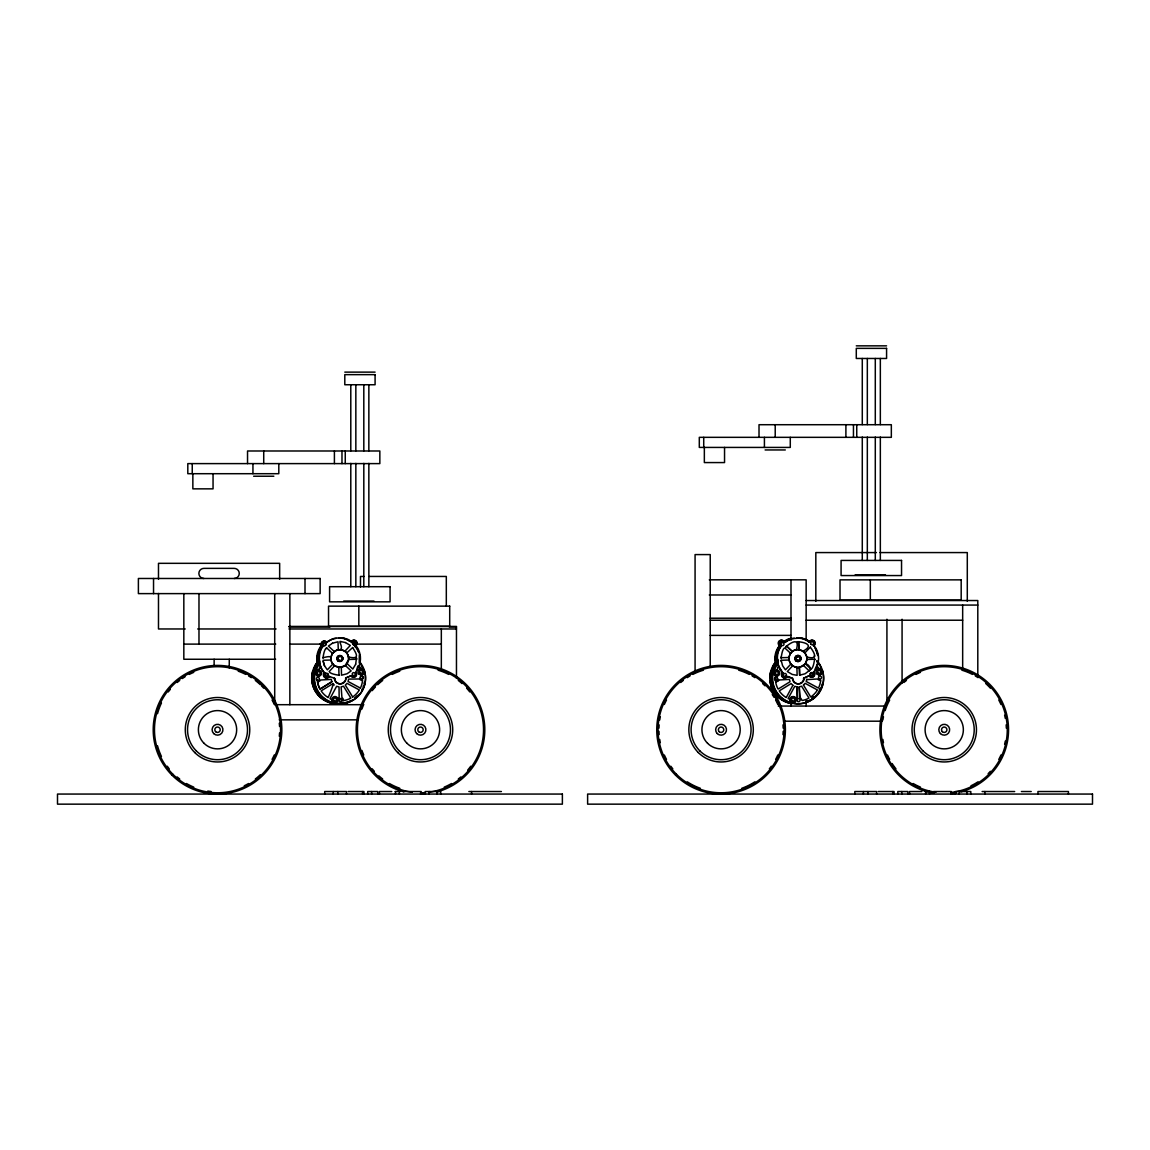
<?xml version="1.0" encoding="UTF-8"?>
<svg xmlns="http://www.w3.org/2000/svg" width="1150" height="1150" viewBox="0 0 1150 1150"><rect width="100%" height="100%" fill="white"/><g stroke="black" fill="none" stroke-linecap="round" stroke-linejoin="round"><path stroke-width="1.5" d="M359.605 655.529L359.548 662.271L364.435 670.838A25.501 25.487 -90 0 1 340.716 703.656A25.501 25.487 -90 0 1 315.158 672.304L319.355 663.478M360.367 688.074L348.062 681.476L348.637 679.104L359.548 678.974A2.774 2.774 0 0 0 361.934 680.283L362.494 681.001A22.713 22.713 -90 0 1 360.396 688.088L360.324 688.074M806.783 679.621L817.65 678.974A2.774 2.774 0 0 0 820.051 680.283L820.611 681.001A22.713 22.713 -90 0 1 818.455 688.088L806.179 681.476L806.797 679.104M341.306 667.259L341.536 675.194L347.027 673.771L351.138 670.924L345.302 665.447L348.637 659.381L347.875 654.839L345.891 652.007L341.794 649.822L337.18 649.951L332.522 653.272L330.884 657.584M362.451 681.001L362.523 680.196M820.554 681.001L820.64 680.196M337.381 701.299L337.899 699.042M343.332 700.637L343.39 700.034A2.774 2.774 0 0 0 341.938 697.676L341.119 686.881L343.505 686.205L350.851 698.079L350.089 698.481M359.447 663.248L359.433 654.422M359.562 663.248L359.662 662.271M795.958 700.206L795.973 699.042A3.033 3.033 0 0 0 790.007 699.258L788.109 698.611L794.765 686.32L797.137 686.909L797.223 697.762A2.774 2.774 0 0 0 796.03 699.488L795.498 701.299A3.033 3.033 0 0 1 790.036 700.048L790.021 699.401M817.564 663.248C819.375 660.057 821.632 672.117 822.538 670.838M355.666 664.168L356.5 657.987L356.601 659.252M814.717 659.856C814.804 654.911 814.143 668.524 810.908 669.056C804.712 656.765 802.326 671.902 793.644 666.339C789.303 663.967 787.736 658.548 790.021 654.264C795.024 643.871 811.627 652.855 805.704 662.716M315.574 672.836L315.819 672.06M773.691 672.836L773.936 672.06M337.841 700.206L337.913 699.488A2.774 2.774 0 0 1 339.164 697.762L339.02 686.909L336.605 686.32L330.007 698.582L331.933 700.048M318.794 670.119L319.398 668.653M313.274 671.356L315.546 664.772L317.688 662.271L317.63 655.529M771.492 670.996L773.663 664.772L775.689 662.271M320.059 689.066L319.614 688.347A22.77 22.77 -90 0 1 317.501 681.562L317.457 681.562A2.774 2.774 0 0 0 320.519 680.024L331.257 679.377L331.933 681.72L320.059 689.066L331.89 681.72M778.593 680.024L789.36 679.377L790.05 681.72L778.162 689.066L777.716 688.347A22.713 22.713 -90 0 1 775.574 681.562A2.774 2.774 0 0 0 778.593 680.024A2.774 2.774 0 0 1 775.617 681.562M317.817 654.422L320.074 648.183M775.934 654.422L778.191 648.183M327.98 675.654A1.509 1.509 0 0 0 326.614 673.426A1.509 1.509 0 0 0 325.507 675.726A1.509 1.509 0 0 0 328.138 675.654A1.509 1.509 0 0 0 326.758 673.426A1.509 1.509 0 0 0 325.364 675.726A1.509 1.509 0 0 0 327.98 675.654L328.124 675.28M360.266 667.992C360.812 669.645 358.211 661.077 357.003 669.113M786.097 675.654L786.255 675.654A1.509 1.509 0 0 1 783.624 675.726A1.509 1.509 0 0 1 784.875 673.426A1.509 1.509 0 0 1 786.255 675.654M817.679 663.248L815.12 669.113M776.868 670.019L778.651 666.511C775.617 660.244 776.408 652.223 780.634 646.688A3.004 3.004 0 0 1 779.93 642.131A3.004 3.004 0 0 1 784.444 642.16M319.341 668.653L320.548 666.511L319.456 663.478M355.709 664.168L352.806 669.056L347.056 663.607M792.896 685.271L786.241 697.561L785.522 697.144A22.713 22.713 -90 0 1 779.226 690.906L791.128 683.574L792.853 685.271M778.119 667.316L778.651 666.511M355.566 640.895A3.004 3.004 0 0 0 351.339 641.341L351.799 641.341A3.004 3.004 0 0 1 356.327 641.168A3.004 3.004 0 0 1 355.896 645.668L355.436 645.668A3.004 3.004 0 0 0 356.098 641.47M814.588 642.16A3.004 3.004 0 0 0 809.442 641.341L809.916 641.341A3.004 3.004 0 0 1 814.444 641.168A3.004 3.004 0 0 1 814.013 645.668L813.481 645.711M790.611 653.358L784.818 647.924C781.554 648.312 780.965 662.414 781.037 657.124M329.446 676.358A3.004 3.004 0 0 1 325.048 677.379A3.004 3.004 0 0 1 324.616 672.865C318.133 666.439 317.975 653.344 322.518 646.688C316.408 654.652 317.961 666.885 325.191 673.555M329.978 676.717L327.98 677.494A3.004 3.004 0 0 1 324.976 677.58L324.329 677.12A3.004 3.004 0 0 1 324.199 672.865L324.861 672.664M794.363 638.279A15.079 15.065 0 0 0 785.105 642.433L784.918 642.16A3.004 3.004 0 0 0 780.39 642.131A3.004 3.004 0 0 0 780.965 646.616C775.273 654.106 776.753 666.253 782.733 672.865A3.004 3.004 0 0 0 783.15 677.379A3.004 3.004 0 0 0 787.563 676.358L792.767 678.356A5.721 5.707 0 0 0 798.646 683.876A5.721 5.707 0 0 0 804.195 678.011L809.269 675.697A3.004 3.004 0 0 0 813.726 676.459A3.004 3.004 0 0 0 813.884 671.945L816.112 668.294A20.7 20.686 -90 0 0 815.494 647.608L813.941 645.711M777.572 663.478L773.274 672.304A25.501 25.487 -90 0 0 798.833 703.656A25.501 25.487 -90 0 0 822.48 670.838M317.803 663.248C313.375 657.987 326.844 636.928 319.858 647.608A20.7 20.686 -90 0 0 317.328 663.248M775.747 655.529L775.819 662.271C773.217 651.403 783.912 641.067 777.975 647.608A20.7 20.686 -90 0 0 775.445 663.248M320.16 648.011L322.359 645.423M778.262 648.011L780.476 645.423M325.838 648.873L326.729 647.924L332.494 653.358M334.233 651.533L328.397 646.056L332.537 643.209M326.729 647.924C323.668 648.6 322.776 660.804 322.949 657.728C335.441 654.609 328.239 658.663 332.882 664.125M785.694 646.99C790.409 642.606 800.271 636.712 796.361 649.721M344.899 651.202L350.333 645.438L345.431 642.562M345.417 665.39L340.041 667.402L334.621 665.778A8.912 8.912 0 0 1 336.188 650.368A8.912 8.912 0 0 1 348.709 659.381A8.912 8.912 0 0 1 334.621 665.721L329.188 671.543C329.892 674.547 342.125 675.496 338.991 675.294L338.776 667.331M346.739 652.941L352.662 647.536M785.651 646.99L786.528 646.07L792.35 651.533L786.499 646.056M790.927 664.039L785.45 669.832L782.589 665.735L781.166 660.258L789.116 660.014M803.016 651.202C814.991 644.805 803.807 641.973 797.396 641.729M792.767 665.778L792.738 665.778A8.912 8.912 0 0 1 794.305 650.368A8.912 8.912 0 0 1 806.811 659.381A8.912 8.912 0 0 1 792.738 665.721L787.304 671.543L792.221 674.418L797.137 675.323L796.893 667.331M804.856 652.941L810.304 647.148M803.447 665.447L809.226 670.924L810.089 669.99L805.101 673.771L799.624 675.194L799.394 667.259L799.652 675.194M803.433 685.113L805.158 683.344L817.463 689.971L816.989 690.676A22.713 22.713 -90 0 1 810.764 696.986L803.476 685.113M803.433 678.313L809.269 675.697M322.518 646.688L322.374 646.616A3.004 3.004 0 0 1 321.813 642.131A3.004 3.004 0 0 1 326.341 642.16L333.356 638.667L339.164 637.804M355.839 645.711L357.377 647.608A20.7 20.686 -90 0 1 357.995 668.294L355.781 671.945A3.004 3.004 0 0 1 355.623 676.459A3.004 3.004 0 0 1 351.152 675.711L345.676 678.011A5.721 5.707 0 0 1 345.518 679.492M351.152 675.697L345.676 678.011M784.631 642.433L791.473 638.667L800.199 638.092A15.094 15.079 0 0 1 809.701 641.7M786.701 677.005L786.083 677.494A3.004 3.004 0 0 1 783.078 677.58L782.446 677.12A3.004 3.004 0 0 1 782.316 672.865L782.977 672.664M362.911 674.188L360.697 674.863M775.172 677.652L775.503 677.451A1.509 1.509 0 0 1 777.644 678.974A1.509 1.509 0 0 1 775.258 680.067A1.509 1.509 0 0 1 775.503 677.451M821.028 674.188L818.814 674.863M333.026 683.574L321.137 690.891A22.713 22.713 -90 0 0 327.463 697.144L328.167 697.561C336.073 679.104 331.818 683.848 334.305 684.997M788.454 639.429L783.898 641.959L791.301 638.336M354.717 646.688L354.876 646.616A3.004 3.004 0 0 0 356.026 643.137M332.508 643.209L338.014 641.786L338.258 649.721M799.236 686.881L801.622 686.205L808.967 698.079L808.191 698.481A22.713 22.713 -90 0 1 802.599 700.422L801.507 700.034A2.774 2.774 0 0 0 800.041 697.676L799.236 686.881L799.595 697.504M343.289 700.637L344.526 700.422A22.713 22.713 -90 0 0 350.132 698.481M341.147 641.628C337.338 640.119 343.376 646.314 340.774 649.635M318.09 670.134L318.881 670.105M360.482 668.869L361.33 668.84M319.096 676.114L316.839 675.596A3.033 3.033 0 0 1 317.342 670.364A3.033 3.033 0 0 1 321.612 673.411A3.033 3.033 0 0 1 316.839 675.582M818.599 668.869L819.447 668.84M777.213 676.114L774.956 675.596A3.033 3.033 0 0 1 775.445 670.364A3.033 3.033 0 0 1 779.729 673.411A3.033 3.033 0 0 1 774.956 675.582M797.367 641.729L798.617 641.686L798.891 649.635L798.617 641.657M348.551 656.966C360.309 659.856 356.5 653.732 352.633 647.536M331.013 660.014L323.049 660.258L324.473 665.735L327.348 669.846L332.824 664.039L334.564 665.721M348.623 659.482L356.572 659.252M781.094 657.728L789.044 657.484M806.667 656.966C818.829 660.229 814.387 652.841 810.29 647.119M806.711 659.482L814.717 659.252M324.746 677.422L328.181 677.321M352.101 676.861L354.674 676.789M782.863 677.422L786.298 677.321M810.204 676.861L812.791 676.789M856.29 345.848L886.578 345.848M344.799 372.126L375.087 372.126M765.109 449.952L785.306 449.952M253.632 476.229L273.829 476.229M876.415 552.575L815.824 552.575L815.824 601.321M879.98 552.575L967.294 552.575L967.294 601.321M855.169 574.813L885.457 574.813M364.061 576.452L360.482 576.452L360.482 586.902M369.423 576.452L446.315 576.452L446.315 606.05M709.291 579.83L806.15 579.83L806.15 640.277M709.291 594.981L790.999 594.981M806.15 600.53L977.802 600.53L977.802 675.941M343.692 601.076L373.98 601.076M806.15 605.072L977.802 605.072M710.226 618.211L790.999 618.211M710.226 620.224L790.999 620.224M806.15 620.224L962.665 620.224M288.966 626.434L456.464 626.434L456.464 678.27M288.966 626.937L329.949 626.937M449.334 626.937L456.464 626.937M185.208 628.964L158.484 628.964L158.484 593.486M197.685 628.964L276.086 628.964M288.966 628.964L456.464 628.964M710.226 635.375L790.999 635.375M326.528 642.433L326.988 642.433A15.079 15.065 0 0 1 336.246 638.279M183.827 644.115L275.727 644.115M289.857 644.115L321.928 644.115M355.796 644.115L441.327 644.115M275.598 659.252L183.827 659.252L183.827 593.616M781.166 660.258L781.267 661.538M805.144 663.607L810.937 669.056M816.816 665.361L818.843 668.854L818.383 667.992M312.814 670.838L312.872 670.838A25.501 25.487 -90 0 0 341.507 703.311M770.931 670.838L770.989 670.838A25.501 25.487 -90 0 0 769.925 677.408M804.195 678.011L803.778 678.011A5.721 5.707 0 0 1 798.244 683.876A5.721 5.707 0 0 1 792.364 678.356L787.678 676.717M334.621 678.629L334.664 678.356A5.721 5.707 0 0 0 340.544 683.876A5.721 5.707 0 0 0 346.078 678.011M797.094 686.909L797.453 697.676M352.633 696.957L352.691 696.986A22.713 22.713 -90 0 0 358.915 690.676L359.346 689.971L347.012 683.344L345.316 685.113L352.676 696.957M274.706 704.691L363.371 704.691M778.248 706.057L885.673 706.057M279.22 719.842L357.995 719.842M783.624 721.194L882.093 721.194M348.148 791.531L363.946 791.531L363.946 794.061M391.747 791.531L379.442 791.531L379.442 794.061M395.126 791.531L399.841 791.531M403.42 791.531L421.245 791.531M468.855 791.531L501.4 791.531M878.269 791.531L894.068 791.531L894.068 794.061M921.869 791.531L909.564 791.531L909.564 794.061M925.247 791.531L929.962 791.531M933.541 791.531L951.366 791.531M982.114 791.531L1014.659 791.531M1021.401 791.531L1031.219 791.531M803.318 638.782L796.806 637.804L802.182 638.336L809.571 641.959L807.228 640.262M345.201 638.782L338.689 637.804L344.066 638.336L351.454 641.959L346.897 639.429M341.119 641.628L345.46 642.562M334.664 678.356L329.044 676.344M322.992 646.688L322.848 646.616A3.004 3.004 0 0 1 322.287 642.131A3.004 3.004 0 0 1 326.801 642.16L326.988 642.433M316.983 680.067A1.509 1.509 0 0 0 319.369 678.974A1.509 1.509 0 0 0 317.242 677.451A1.509 1.509 0 0 0 316.983 680.067L317.342 680.239M779.988 645.711L779.93 645.668A3.004 3.004 0 0 1 779.499 641.168A3.004 3.004 0 0 1 784.027 641.341L783.783 641.7A15.094 15.079 0 0 1 790.826 638.351M779.527 645.711L779.456 645.668A3.004 3.004 0 0 1 779.024 641.168A3.004 3.004 0 0 1 783.553 641.341M321.885 645.711L321.813 645.668A3.004 3.004 0 0 1 320.606 643.712M321.411 645.711L321.339 645.668A3.004 3.004 0 0 1 320.131 643.712M353.783 644.129L357.089 648.011M808.867 675.711L810.736 677.062L813.007 676.689A3.004 3.004 0 0 0 813.481 671.945M777.616 664.441L783.294 673.555M779.844 669.372L780.821 670.579M353.496 643.425L359.131 652.539M350.75 675.711L352.619 677.062L354.89 676.689A3.004 3.004 0 0 0 355.868 672.549M815.019 647.608L816.586 651.087M815.278 648.183L817.549 654.422M357.176 648.183L358.872 652.869M323.15 661.538L324.501 665.735M822.034 670.996L822.077 671.356M363.745 670.594L363.975 671.356M817.233 652.539L817.722 655.529M317.572 662.271L317.673 663.248M814.488 655.442L814.559 656.722M1068.436 794.061L1068.436 791.531L1037.961 791.531L1037.961 794.061M984.831 791.531L984.831 794.061M970.801 794.061L970.801 791.531L955.363 791.531L955.363 794.061M966.877 791.531L966.877 794.061M962.665 605.072L962.665 668.854M959.301 791.531L959.301 794.061M929.531 791.531L929.531 794.061M925.592 791.531L925.592 794.061M907.867 794.061L907.867 791.531L897.819 791.531L897.819 794.061M902.074 619.246L902.074 683.028M901.744 791.531L901.744 794.061M892.716 791.531L892.716 794.061M886.923 619.246L886.923 704.289M880.339 358.469L880.339 424.594M880.339 437.101L880.339 560.424M876.616 794.061L876.616 791.531L854.824 791.531L854.824 794.061M875.294 358.469L875.294 424.594M875.294 437.101L875.294 560.424M870.32 579.859L870.32 600.056M867.891 791.531L867.891 794.061M867.33 358.469L867.33 424.594M867.33 437.101L867.33 560.424M863.391 791.531L863.391 794.061M862.284 358.469L862.284 424.594M862.284 437.101L862.284 560.424M856.75 424.709L856.75 437.331M853.458 424.709L853.458 437.331M845.897 424.709L845.897 437.331M806.15 700.724L806.15 706.057M790.999 579.83L790.999 640.277M790.999 702.477L790.999 706.057M790.28 437.331L790.28 447.422L699.301 447.422L699.301 437.331L891.336 437.331L891.336 424.709L759.014 424.709L759.014 437.331M775.215 424.709L775.215 437.331M764.419 437.331L764.419 447.422M724.543 447.422L724.543 462.573L704.346 462.573L704.346 447.422M710.226 666.856L710.226 554.587L695.074 554.587L695.074 672.204M703.728 437.331L703.728 447.422M471.558 791.531L471.558 794.061M441.327 628.964L441.327 669.473M440.68 794.061L440.68 791.531L425.241 791.531L425.241 794.061M436.756 791.531L436.756 794.061M429.18 791.531L429.18 794.061M399.409 791.531L399.409 794.061M395.471 791.531L395.471 794.061M377.746 794.061L377.746 791.531L367.698 791.531L367.698 794.061M371.622 791.531L371.622 794.061M368.863 384.747L368.848 450.872M368.848 463.378L368.863 586.701M363.803 384.747L363.817 450.872M363.817 463.378L363.803 586.701M362.595 791.531L362.595 794.061M358.829 606.136L358.829 626.333M355.839 384.747L355.839 450.872M355.839 463.378L355.839 586.701M350.793 384.747L350.793 450.872M350.793 463.378L350.793 586.701M346.495 794.061L346.495 791.531L324.702 791.531L324.702 794.061M345.259 450.987L345.259 463.608M341.981 450.987L341.981 463.608M337.769 791.531L337.769 794.061M334.406 450.987L334.406 463.608M333.27 791.531L333.27 794.061M305.009 578.479L305.009 593.616M289.857 593.616L289.857 704.691M279.651 579.298L279.651 563.327L158.484 563.327L158.484 579.298M278.803 463.608L278.803 473.699L187.809 473.699L187.809 463.608L379.845 463.608L379.845 450.987L247.537 450.987L247.537 463.608M274.706 593.616L274.706 702.909M263.724 450.987L263.724 463.608M252.943 463.608L252.943 473.699M229.267 659.252L229.267 667.992M214.13 659.252L214.13 666.253M213.052 473.699L213.052 488.851L192.855 488.851L192.855 473.699M198.979 593.616L198.979 644.115M192.251 463.608L192.251 473.699M153.539 578.479L153.539 593.616M203.924 578.479A5.046 5.046 0 0 1 198.878 573.433A5.046 5.046 0 0 1 203.924 568.373L234.212 568.373A5.046 5.046 0 0 1 239.257 573.433A5.046 5.046 0 0 1 234.212 578.479M403.837 791.861A64.328 64.328 0 0 1 367.784 692.832A64.328 64.328 0 0 1 473.168 692.832A64.328 64.328 0 0 1 437.129 791.861M425.514 793.859A64.328 64.328 0 0 1 420.483 794.061M412.246 792.235A63.049 63.049 0 0 1 367.31 695.851A63.049 63.049 0 0 1 473.656 695.851A63.049 63.049 0 0 1 428.706 792.235M425.414 792.58A63.049 63.049 0 0 1 420.483 792.781M342.959 703.34A25.501 25.487 -90 0 1 328.282 701.356M326.801 700.623A25.501 25.487 -90 0 1 313.504 680.584M313.404 678.931A25.501 25.487 -90 0 1 319.226 661.94M342.082 638.106A15.094 15.079 0 0 1 351.584 641.7M344.986 680.886A5.721 5.707 0 0 1 334.248 678.356M361.618 666.037A25.746 25.731 -90 0 1 362.365 667.546M363.975 672.319A25.746 25.731 -90 0 1 364.306 673.972M364.306 682.367A25.746 25.731 -90 0 1 363.975 684.02M363.544 685.644A25.746 25.731 -90 0 1 362.998 687.24M362.365 688.793A25.746 25.731 -90 0 1 361.618 690.302M358.814 694.499A25.746 25.731 -90 0 1 355.249 698.079M352.504 700.034A25.746 25.731 -90 0 1 349.543 701.629M347.976 702.262A25.746 25.731 -90 0 1 346.38 702.808M344.756 703.239A25.746 25.731 -90 0 1 319.024 661.839M359.72 661.839A25.746 25.731 -90 0 1 357.42 696.957A25.746 25.731 -90 0 1 322.23 696.957A25.746 25.731 -90 0 1 319.93 661.839M319.643 688.332A22.713 22.713 -90 0 1 317.501 681.562M470.738 766.231A62.114 62.114 0 0 1 467.705 770.083M460.834 776.954A62.114 62.114 0 0 1 458.289 779.01M451.533 783.524A62.114 62.114 0 0 1 444.245 787.117M399.769 788.282A62.114 62.114 0 0 1 389.419 783.524M382.662 779.01A62.114 62.114 0 0 1 378.911 775.876M374.339 771.305A62.114 62.114 0 0 1 372.212 768.833M363.745 755.004A62.114 62.114 0 0 1 361.934 750.447M361.934 709.018A62.114 62.114 0 0 1 363.745 704.461M372.212 690.633A62.114 62.114 0 0 1 375.432 686.967M377.717 684.681A62.114 62.114 0 0 1 382.662 680.455M392.265 674.403A62.114 62.114 0 0 1 399.769 671.183M438.107 670.177A62.114 62.114 0 0 1 448.687 674.403M458.289 680.455A62.114 62.114 0 0 1 462.056 683.589M466.627 688.16A62.114 62.114 0 0 1 469.761 691.926M279.551 732.967A62.114 62.114 0 0 1 279.292 736.216M274.261 755.004A62.114 62.114 0 0 1 272.09 759.374M260.288 774.769A62.114 62.114 0 0 1 255.329 779.01M248.572 783.524A62.114 62.114 0 0 1 244.274 785.781M211.039 791.502A62.114 62.114 0 0 1 207.791 791.071M193.746 787.117A62.114 62.114 0 0 1 186.458 783.524M179.702 779.01A62.114 62.114 0 0 1 177.172 776.954M169.251 768.833A62.114 62.114 0 0 1 167.268 766.231M161.46 756.484A62.114 62.114 0 0 1 157.521 745.804M157.521 713.661A62.114 62.114 0 0 1 161.46 702.981M168.245 691.926A62.114 62.114 0 0 1 170.301 689.382M177.172 682.511A62.114 62.114 0 0 1 179.702 680.455M182.347 678.543A62.114 62.114 0 0 1 185.078 676.761M189.304 674.403A62.114 62.114 0 0 1 193.746 672.348M238.237 671.183A62.114 62.114 0 0 1 245.726 674.403M248.572 675.941A62.114 62.114 0 0 1 251.333 677.637M255.329 680.455A62.114 62.114 0 0 1 260.288 684.681M261.438 685.817A62.114 62.114 0 0 1 263.666 688.16M272.09 700.077A62.114 62.114 0 0 1 274.261 704.461M279.292 723.249A62.114 62.114 0 0 1 279.551 726.498M342.599 703.311A25.501 25.487 -90 0 1 318.622 662.055M357.118 695.779A25.746 25.731 -90 0 1 354.66 698.079M350.463 700.882A25.746 25.731 -90 0 1 348.953 701.629M347.401 702.262A25.746 25.731 -90 0 1 345.805 702.808M344.166 703.239A25.746 25.731 -90 0 1 319.542 660.574M346.481 702.262A25.746 25.731 -90 0 1 344.885 702.808M343.261 703.239A25.746 25.731 -90 0 1 318.636 660.574M355.666 644.69A3.004 3.004 0 0 1 354.991 646.099M313.346 672.908A3.033 3.033 0 0 1 313.433 670.594M313.849 669.933A3.033 3.033 0 0 1 314.424 669.386M927.576 791.861A64.328 64.328 0 0 1 891.538 692.832A64.328 64.328 0 0 1 996.921 692.832A64.328 64.328 0 0 1 960.883 791.861M955.966 792.982A64.328 64.328 0 0 1 950.935 793.701M934.159 793.27A64.328 64.328 0 0 1 929.2 792.278M935.999 792.235A63.049 63.049 0 0 1 891.351 695.391A63.049 63.049 0 0 1 997.984 696.799A63.049 63.049 0 0 1 950.806 792.436M1005.301 741.06A62.114 62.114 0 0 1 1004.611 744.251M1000.96 755.004A62.114 62.114 0 0 1 998.804 759.374M990.366 771.305A62.114 62.114 0 0 1 988.152 773.648M978.046 781.827A62.114 62.114 0 0 1 970.974 785.781M920.46 787.117A62.114 62.114 0 0 1 913.172 783.524M895.965 768.833A62.114 62.114 0 0 1 892.127 763.542M889.654 759.374A62.114 62.114 0 0 1 887.484 755.004M883.473 742.656A62.114 62.114 0 0 1 882.884 739.45M882.884 720.001A62.114 62.114 0 0 1 883.473 716.795M885.155 710.556A62.114 62.114 0 0 1 889.654 700.077M903.871 682.511A62.114 62.114 0 0 1 906.416 680.455M916.018 674.403A62.114 62.114 0 0 1 920.46 672.348M961.86 670.177A62.114 62.114 0 0 1 972.44 674.403M975.286 675.941A62.114 62.114 0 0 1 978.046 677.637M985.794 683.589A62.114 62.114 0 0 1 990.366 688.16M998.804 700.077A62.114 62.114 0 0 1 1000.96 704.461M1004.611 715.214A62.114 62.114 0 0 1 1005.301 718.391M1006.149 724.874A62.114 62.114 0 0 1 1006.322 728.122M783.164 731.342A62.114 62.114 0 0 1 782.992 734.591M777.803 755.004A62.114 62.114 0 0 1 775.646 759.374M771.319 766.231A62.114 62.114 0 0 1 769.336 768.833M754.889 781.827A62.114 62.114 0 0 1 741.793 788.282M700.35 788.282A62.114 62.114 0 0 1 687.254 781.827M672.808 768.833A62.114 62.114 0 0 1 670.824 766.231M666.497 759.374A62.114 62.114 0 0 1 664.341 755.004M660.316 742.656A62.114 62.114 0 0 1 659.726 739.45M659.151 734.591A62.114 62.114 0 0 1 658.979 731.342M658.979 728.122A62.114 62.114 0 0 1 659.151 724.874M659.726 720.001A62.114 62.114 0 0 1 660.316 716.795M664.341 704.461A62.114 62.114 0 0 1 666.497 700.077M680.728 682.511A62.114 62.114 0 0 1 683.258 680.455M687.254 677.637A62.114 62.114 0 0 1 690.014 675.941M692.861 674.403A62.114 62.114 0 0 1 703.441 670.177M738.702 670.177A62.114 62.114 0 0 1 749.283 674.403M752.129 675.941A62.114 62.114 0 0 1 754.889 677.637M762.651 683.589A62.114 62.114 0 0 1 764.994 685.817M772.268 694.571A62.114 62.114 0 0 1 774.036 697.288M775.646 700.077A62.114 62.114 0 0 1 777.803 704.461M782.992 724.874A62.114 62.114 0 0 1 783.164 728.122M791.128 702.981A25.501 25.487 -90 0 1 772.584 685.501M772.153 683.891A25.501 25.487 -90 0 1 778.435 660.689M816.917 661.839A25.746 25.731 -90 0 1 818.886 664.571M820.467 667.546A25.746 25.731 -90 0 1 821.114 669.099M821.661 670.694A25.746 25.731 -90 0 1 822.092 672.319M822.092 684.02A25.746 25.731 -90 0 1 821.661 685.644M821.114 687.24A25.746 25.731 -90 0 1 819.72 690.302M818.886 691.768A25.746 25.731 -90 0 1 816.917 694.499M815.81 695.779A25.746 25.731 -90 0 1 812.015 699.099M810.621 700.034A25.746 25.731 -90 0 1 806.092 702.262M791.186 703.239A25.746 25.731 -90 0 1 778.248 660.574M816.716 660.574A25.746 25.731 -90 0 1 816.327 696.181A25.746 25.731 -90 0 1 780.764 697.346A25.746 25.731 -90 0 1 778.047 661.839M814.531 644.46A3.004 3.004 0 0 1 813.539 645.668M774.554 678.299A1.509 1.509 0 0 1 776.969 677.681A1.509 1.509 0 0 1 776.724 680.139A1.509 1.509 0 0 1 774.482 679.075M792.408 703.34A25.501 25.487 -90 0 1 777.846 660.79M791.315 703.34A25.501 25.487 -90 0 1 770.04 680.742M819.878 688.793A25.746 25.731 -90 0 1 819.145 690.302M814.042 696.957A25.746 25.731 -90 0 1 812.762 698.079M810.031 700.034A25.746 25.731 -90 0 1 807.07 701.629M792.249 703.57A25.746 25.731 -90 0 1 777.659 660.574M813.122 696.957A25.746 25.731 -90 0 1 811.857 698.079M807.659 700.882A25.746 25.731 -90 0 1 806.15 701.629M791.344 703.57A25.746 25.731 -90 0 1 777.946 659.381M813.783 644.69A3.004 3.004 0 0 1 813.524 645.438M808.551 642.16A3.004 3.004 0 0 1 809.844 641.283M814.243 644.69A3.004 3.004 0 0 1 813.568 646.099M809.025 642.16A3.004 3.004 0 0 1 810.304 641.283M771.305 671.356A3.033 3.033 0 0 1 771.966 669.933M886.578 348.364L856.29 348.364L856.29 358.469L886.578 358.469L886.578 348.364M375.087 374.641L344.799 374.641L344.799 384.747L375.087 384.747L375.087 374.641M901.542 560.424L841.081 560.424L841.081 575.561L901.542 575.561L901.542 560.424M320.146 578.479L138.388 578.479L138.388 593.616L320.146 593.616L320.146 578.479M961.184 579.859L840.018 579.859L840.018 600.056L961.184 600.056L961.184 579.859M390.066 586.701L329.59 586.701L329.59 601.838L390.066 601.838L390.066 586.701M449.707 606.136L328.541 606.136L328.541 626.333L449.707 626.333L449.707 606.136M562.379 794.061L57.5 794.061L57.5 804.152L562.379 804.152L562.379 794.061M1092.5 794.061L587.621 794.061L587.621 804.152L1092.5 804.152L1092.5 794.061M338.071 660.934A3.019 3.019 0 0 0 342.844 658.792A3.019 3.019 0 0 0 338.603 655.73A3.019 3.019 0 0 0 338.071 660.934M338.229 660.718A2.774 2.774 0 0 0 342.628 658.806A2.774 2.774 0 0 0 338.891 655.946A2.774 2.774 0 0 0 338.33 660.718A2.774 2.774 0 0 0 342.743 658.806A2.774 2.774 0 0 0 338.776 655.946A2.774 2.774 0 0 0 338.229 660.718M338.732 659.899A1.984 1.984 0 0 0 342.053 658.993A1.984 1.984 0 0 0 339.609 656.578A1.984 1.984 0 0 0 338.732 659.899M323.495 645.222A1.509 1.509 0 0 0 326.011 644.474A1.509 1.509 0 0 0 324.099 642.678A1.509 1.509 0 0 0 323.495 645.222M353.093 644.345A1.509 1.509 0 0 0 355.609 643.583A1.509 1.509 0 0 0 353.697 641.786A1.509 1.509 0 0 0 352.949 644.345A1.509 1.509 0 0 0 355.465 643.583A1.509 1.509 0 0 0 353.553 641.786A1.509 1.509 0 0 0 353.093 644.345M352.676 675.237A1.509 1.509 0 0 0 355.192 674.475A1.509 1.509 0 0 0 353.28 672.678A1.509 1.509 0 0 0 352.676 675.237M323.337 645.222A1.509 1.509 0 0 0 325.853 644.474A1.509 1.509 0 0 0 323.941 642.678A1.509 1.509 0 0 0 323.337 645.222M361.028 678.744A1.509 1.509 0 0 0 363.414 677.652A1.509 1.509 0 0 0 361.272 676.143A1.509 1.509 0 0 0 361.028 678.744M339.739 701.356A1.509 1.509 0 0 0 342.125 700.264A1.509 1.509 0 0 0 339.983 698.74A1.509 1.509 0 0 0 339.739 701.356M339.581 701.356A1.509 1.509 0 0 0 341.967 700.264A1.509 1.509 0 0 0 339.839 698.74A1.509 1.509 0 0 0 339.581 701.356M360.87 678.744A1.509 1.509 0 0 0 363.256 677.652A1.509 1.509 0 0 0 361.129 676.143A1.509 1.509 0 0 0 360.87 678.744M333.227 702.003A3.033 3.033 0 0 0 337.999 699.832A3.033 3.033 0 0 0 333.73 696.785A3.033 3.033 0 0 0 333.227 702.003M334.118 700.781A1.509 1.509 0 0 0 336.504 699.689A1.509 1.509 0 0 0 334.363 698.165A1.509 1.509 0 0 0 334.118 700.781M317.788 674.36A1.509 1.509 0 0 0 320.174 673.268A1.509 1.509 0 0 0 318.047 671.744A1.509 1.509 0 0 0 317.788 674.36M359.231 674.317A3.033 3.033 0 0 0 364.004 672.146A3.033 3.033 0 0 0 359.734 669.099A3.033 3.033 0 0 0 359.231 674.317M360.18 673.081A1.509 1.509 0 0 0 362.566 672.003A1.509 1.509 0 0 0 360.439 670.479A1.509 1.509 0 0 0 360.18 673.081M397.684 752.531A32.243 32.243 0 0 0 451.619 738.07A32.243 32.243 0 0 0 412.131 698.596A32.243 32.243 0 0 0 397.684 752.531M399.28 750.921A29.972 29.972 0 0 0 449.434 737.495A29.972 29.972 0 0 0 412.721 700.781A29.972 29.972 0 0 0 399.28 750.921M416.645 733.571A5.419 5.419 0 0 0 425.716 731.141A5.419 5.419 0 0 0 419.074 724.5A5.419 5.419 0 0 0 416.645 733.571M406.956 743.259A19.133 19.133 0 0 0 438.969 734.678A19.133 19.133 0 0 0 415.524 711.246A19.133 19.133 0 0 0 406.956 743.259M418.557 731.644A2.717 2.717 0 0 0 423.099 730.437A2.717 2.717 0 0 0 419.779 727.116A2.717 2.717 0 0 0 418.557 731.644M172.04 775.215A64.328 64.328 0 0 0 279.651 746.379A64.328 64.328 0 0 0 200.876 667.604A64.328 64.328 0 0 0 172.04 775.215M194.724 752.531A32.243 32.243 0 0 0 248.659 738.07A32.243 32.243 0 0 0 209.171 698.596A32.243 32.243 0 0 0 194.724 752.531M172.931 774.309A63.049 63.049 0 0 0 278.415 746.048A63.049 63.049 0 0 0 201.207 668.84A63.049 63.049 0 0 0 172.931 774.309M196.319 750.921A29.972 29.972 0 0 0 246.474 737.495A29.972 29.972 0 0 0 209.76 700.781A29.972 29.972 0 0 0 196.319 750.921M213.684 733.571A5.419 5.419 0 0 0 222.755 731.141A5.419 5.419 0 0 0 216.114 724.5A5.419 5.419 0 0 0 213.684 733.571M203.996 743.259A19.133 19.133 0 0 0 236.009 734.678A19.133 19.133 0 0 0 212.563 711.246A19.133 19.133 0 0 0 203.996 743.259M215.596 731.644A2.717 2.717 0 0 0 220.139 730.437A2.717 2.717 0 0 0 216.818 727.116A2.717 2.717 0 0 0 215.596 731.644M921.438 752.531A32.243 32.243 0 0 0 975.372 738.07A32.243 32.243 0 0 0 935.884 698.596A32.243 32.243 0 0 0 921.438 752.531M923.033 750.921A29.972 29.972 0 0 0 973.188 737.495A29.972 29.972 0 0 0 936.474 700.781A29.972 29.972 0 0 0 923.033 750.921M940.398 733.571A5.419 5.419 0 0 0 949.469 731.141A5.419 5.419 0 0 0 942.827 724.5A5.419 5.419 0 0 0 940.398 733.571M930.695 743.259A19.133 19.133 0 0 0 962.708 734.678A19.133 19.133 0 0 0 939.277 711.246A19.133 19.133 0 0 0 930.695 743.259M942.31 731.644A2.717 2.717 0 0 0 946.838 730.437A2.717 2.717 0 0 0 943.532 727.116A2.717 2.717 0 0 0 942.31 731.644M675.582 775.215A64.328 64.328 0 0 0 783.208 746.379A64.328 64.328 0 0 0 704.418 667.604A64.328 64.328 0 0 0 675.582 775.215M698.28 752.531A32.243 32.243 0 0 0 752.215 738.07A32.243 32.243 0 0 0 712.727 698.596A32.243 32.243 0 0 0 698.28 752.531M676.488 774.309A63.049 63.049 0 0 0 781.971 746.048A63.049 63.049 0 0 0 704.749 668.84A63.049 63.049 0 0 0 676.488 774.309M699.876 750.921A29.972 29.972 0 0 0 750.03 737.495A29.972 29.972 0 0 0 713.316 700.781A29.972 29.972 0 0 0 699.876 750.921M717.241 733.571A5.419 5.419 0 0 0 726.311 731.141A5.419 5.419 0 0 0 719.67 724.5A5.419 5.419 0 0 0 717.241 733.571M707.538 743.259A19.133 19.133 0 0 0 739.551 734.678A19.133 19.133 0 0 0 716.119 711.246A19.133 19.133 0 0 0 707.538 743.259M719.152 731.644A2.717 2.717 0 0 0 723.695 730.437A2.717 2.717 0 0 0 720.374 727.116A2.717 2.717 0 0 0 719.152 731.644M796.188 660.934A3.019 3.019 0 0 0 800.961 658.792A3.019 3.019 0 0 0 796.749 655.73A3.019 3.019 0 0 0 796.188 660.934A3.019 3.019 0 0 0 800.989 658.792A3.019 3.019 0 0 0 796.706 655.73A3.019 3.019 0 0 0 796.217 660.934M796.332 660.718A2.774 2.774 0 0 0 800.731 658.806A2.774 2.774 0 0 0 796.878 655.946A2.774 2.774 0 0 0 796.332 660.718M796.706 659.899A1.984 1.984 0 0 0 800.012 658.993A1.984 1.984 0 0 0 797.583 656.578A1.984 1.984 0 0 0 796.706 659.899M796.849 659.899A1.984 1.984 0 0 0 800.17 658.993A1.984 1.984 0 0 0 797.726 656.578A1.984 1.984 0 0 0 796.849 659.899M781.454 645.222A1.509 1.509 0 0 0 783.969 644.474A1.509 1.509 0 0 0 782.057 642.678A1.509 1.509 0 0 0 781.454 645.222M811.066 644.345A1.509 1.509 0 0 0 813.568 643.583A1.509 1.509 0 0 0 811.67 641.786A1.509 1.509 0 0 0 811.066 644.345M810.793 675.237A1.509 1.509 0 0 0 813.309 674.475A1.509 1.509 0 0 0 811.397 672.678A1.509 1.509 0 0 0 810.793 675.237M810.635 675.237A1.509 1.509 0 0 0 813.151 674.475A1.509 1.509 0 0 0 811.239 672.678A1.509 1.509 0 0 0 810.635 675.237M819.131 678.744A1.509 1.509 0 0 0 821.517 677.652A1.509 1.509 0 0 0 819.389 676.143A1.509 1.509 0 0 0 819.131 678.744M797.697 701.356A1.509 1.509 0 0 0 800.084 700.264A1.509 1.509 0 0 0 797.956 698.74A1.509 1.509 0 0 0 797.697 701.356M791.344 702.003A3.033 3.033 0 0 0 796.116 699.832A3.033 3.033 0 0 0 791.847 696.785A3.033 3.033 0 0 0 791.344 702.003M792.221 700.781A1.509 1.509 0 0 0 794.607 699.689A1.509 1.509 0 0 0 792.479 698.165A1.509 1.509 0 0 0 792.221 700.781M775.905 674.36A1.509 1.509 0 0 0 778.291 673.268A1.509 1.509 0 0 0 776.149 671.744A1.509 1.509 0 0 0 775.905 674.36M817.334 674.317A3.033 3.033 0 0 0 822.106 672.146A3.033 3.033 0 0 0 817.837 669.099A3.033 3.033 0 0 0 817.334 674.317M818.297 673.081A1.509 1.509 0 0 0 820.683 672.003A1.509 1.509 0 0 0 818.541 670.479A1.509 1.509 0 0 0 818.297 673.081"/></g></svg>
